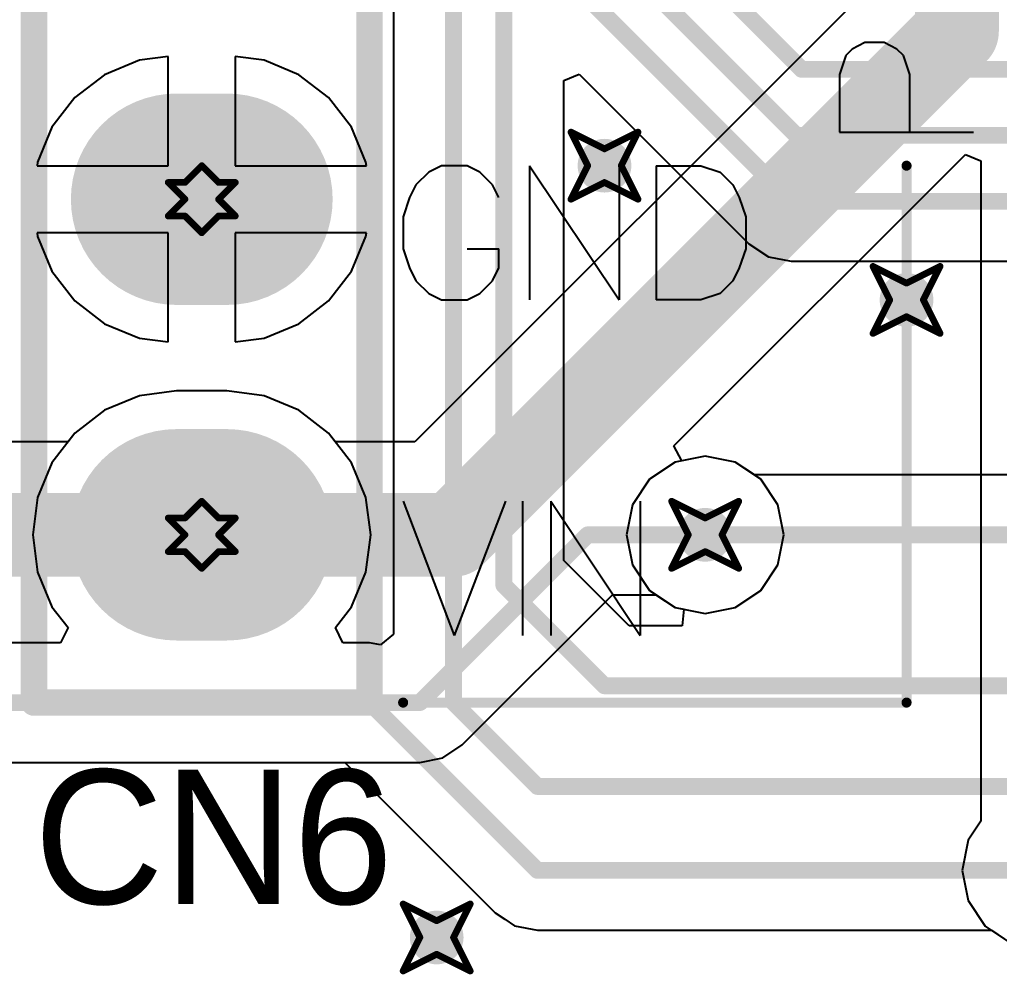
# Model space of a CAD drawing. Header units: millimetres. Extents: x 2.26 to 6.57, y 1.2 to 4.64.
# Drawn here: x 2.854 to 3.1459, y 1.9721 to 2.2567 of the extents above; entities that cross this region are included whole.
import ezdxf

# ---------------------------------------------------------------- set-up
doc = ezdxf.new("R2010")
doc.units = ezdxf.units.MM
doc.header["$MEASUREMENT"] = 0
for name, color, linetype in [('BottomLayer', 5, 'Continuous'), ('BottomSolder', 6, 'Continuous'), ('DrillDrawing', 1, 'Continuous'), ('MultiLayer', 9, 'Continuous'), ('PadHoleLayer', 156, 'Continuous'), ('TopLayer', 1, 'Continuous'), ('TopOverlay', 2, 'Continuous'), ('TopSolder', 216, 'Continuous'), ('ViaHoleLayer', 16, 'Continuous')]:
    doc.layers.add(name, color=color, linetype=linetype)

# ---------------------------------------------------------------- blocks, each defined once
blk = doc.blocks.new('1_8P_FEMALE_55')
at = {"layer": 'BottomLayer', "const_width": 0.055}
for points in [[(0.6, 0.0075), (0.6, -0.0075)], [(0.7, 0.0075), (0.7, -0.0075)]]:
    blk.add_lwpolyline(points, dxfattribs=at)
at = {"layer": 'BottomLayer', "const_width": 0.0275}
for points in [[(0.58625, 0.0075, 1), (0.61375, 0.0075, 1)], [(0.68625, 0.0075, 1), (0.71375, 0.0075, 1)], [(0.58625, -0.0075, 1), (0.61375, -0.0075, 1)], [(0.68625, -0.0075, 1), (0.71375, -0.0075, 1)]]:
    blk.add_lwpolyline(points, format="xyb", close=True, dxfattribs=at)
at = {"layer": 'BottomSolder', "const_width": 0.063}
for points in [[(0.6, 0.0075), (0.6, -0.0075)], [(0.7, 0.0075), (0.7, -0.0075)]]:
    blk.add_lwpolyline(points, dxfattribs=at)
at = {"layer": 'BottomSolder', "const_width": 0.0315}
for points in [[(0.58425, 0.0075, 1), (0.61575, 0.0075, 1)], [(0.68425, 0.0075, 1), (0.71575, 0.0075, 1)], [(0.58425, -0.0075, 1), (0.61575, -0.0075, 1)], [(0.68425, -0.0075, 1), (0.71575, -0.0075, 1)]]:
    blk.add_lwpolyline(points, format="xyb", close=True, dxfattribs=at)
at = {"layer": 'MultiLayer', "const_width": 0.055}
for points in [[(0.6, 0.0075), (0.6, -0.0075)], [(0.7, 0.0075), (0.7, -0.0075)]]:
    blk.add_lwpolyline(points, dxfattribs=at)
at = {"layer": 'MultiLayer', "const_width": 0.0275}
for points in [[(0.58625, 0.0075, 1), (0.61375, 0.0075, 1)], [(0.68625, 0.0075, 1), (0.71375, 0.0075, 1)], [(0.58625, -0.0075, 1), (0.61375, -0.0075, 1)], [(0.68625, -0.0075, 1), (0.71375, -0.0075, 1)]]:
    blk.add_lwpolyline(points, format="xyb", close=True, dxfattribs=at)
at = {"layer": 'PadHoleLayer', "const_width": 0.02}
for points in [[(0.59, 0, 1), (0.61, 0, 1)], [(0.69, 0, 1), (0.71, 0, 1)]]:
    blk.add_lwpolyline(points, format="xyb", close=True, dxfattribs=at)
at = {"layer": 'TopLayer', "const_width": 0.055}
for points in [[(0.6, 0.0075), (0.6, -0.0075)], [(0.7, 0.0075), (0.7, -0.0075)]]:
    blk.add_lwpolyline(points, dxfattribs=at)
at = {"layer": 'TopLayer', "const_width": 0.0275}
for points in [[(0.58625, 0.0075, 1), (0.61375, 0.0075, 1)], [(0.68625, 0.0075, 1), (0.71375, 0.0075, 1)], [(0.58625, -0.0075, 1), (0.61375, -0.0075, 1)], [(0.68625, -0.0075, 1), (0.71375, -0.0075, 1)]]:
    blk.add_lwpolyline(points, format="xyb", close=True, dxfattribs=at)
at = {"layer": 'TopOverlay', "const_width": 0.00787}
for points in [[(0.75, 0.05), (-0.05, 0.05)], [(0.75, -0.05), (0.75, 0.05)], [(0.75, -0.05), (-0.05, -0.05)]]:
    blk.add_lwpolyline(points, dxfattribs=at)
at = {"layer": 'TopOverlay', "const_width": 0.00394}
for points in [[(0.74803, 0.05, 1), (0.75197, 0.05, 1)], [(0.74803, 0.05, 1), (0.75197, 0.05, 1)], [(0.74803, -0.05, 1), (0.75197, -0.05, 1)], [(0.74803, -0.05, 1), (0.75197, -0.05, 1)]]:
    blk.add_lwpolyline(points, format="xyb", close=True, dxfattribs=at)
at = {"layer": 'TopSolder', "const_width": 0.063}
for points in [[(0.6, 0.0075), (0.6, -0.0075)], [(0.7, 0.0075), (0.7, -0.0075)]]:
    blk.add_lwpolyline(points, dxfattribs=at)
at = {"layer": 'TopSolder', "const_width": 0.0315}
for points in [[(0.58425, 0.0075, 1), (0.61575, 0.0075, 1)], [(0.68425, 0.0075, 1), (0.71575, 0.0075, 1)], [(0.58425, -0.0075, 1), (0.61575, -0.0075, 1)], [(0.68425, -0.0075, 1), (0.71575, -0.0075, 1)]]:
    blk.add_lwpolyline(points, format="xyb", close=True, dxfattribs=at)

msp = doc.modelspace()

# ---------------------------------------------------------------- linework, layer by layer
at = {"layer": 'BottomLayer'}
for p, q in [((3.10553, 2.26464), (2.97178, 2.13089)), ((2.89827, 2.24569), (2.88967, 2.24456)), ((2.89827, 2.21315), (2.89827, 2.24569)), ((2.92686, 2.24456), (2.91827, 2.24569)), ((2.91827, 2.24569), (2.91827, 2.21315)), ((2.88967, 2.24456), (2.87933, 2.24027)), ((2.9372, 2.24027), (2.92686, 2.24456)), ((2.87933, 2.24027), (2.87046, 2.23346)), ((2.94608, 2.23346), (2.9372, 2.24027)), ((2.87046, 2.23346), (2.86364, 2.22458)), ((2.95289, 2.22458), (2.94608, 2.23346)), ((2.86364, 2.22458), (2.85936, 2.21424)), ((2.95717, 2.21424), (2.95289, 2.22458)), ((3.04897, 2.12963), (3.13581, 2.21646)), ((3.13581, 2.21646), (3.14042, 2.21455)), ((2.85936, 2.21424), (2.85922, 2.21315)), ((2.85922, 2.21315), (2.89827, 2.21315)), ((2.91827, 2.21315), (2.95732, 2.21315)), ((2.95732, 2.21315), (2.95717, 2.21424)), ((3.14042, 2.21455), (3.14042, 2.01784)), ((2.89827, 2.19315), (2.85922, 2.19315)), ((2.85922, 2.19315), (2.85936, 2.19205)), ((2.89827, 2.16061), (2.89827, 2.19315)), ((2.95732, 2.19315), (2.91827, 2.19315)), ((2.91827, 2.19315), (2.91827, 2.16061)), ((2.95717, 2.19205), (2.95732, 2.19315)), ((2.85936, 2.19205), (2.86364, 2.18172)), ((2.95289, 2.18172), (2.95717, 2.19205)), ((2.86364, 2.18172), (2.87046, 2.17284)), ((2.94608, 2.17284), (2.95289, 2.18172)), ((2.87046, 2.17284), (2.87933, 2.16603)), ((2.9372, 2.16603), (2.94608, 2.17284)), ((2.87933, 2.16603), (2.88967, 2.16174)), ((2.92686, 2.16174), (2.9372, 2.16603)), ((2.88967, 2.16174), (2.89827, 2.16061)), ((2.91827, 2.16061), (2.92686, 2.16174)), ((2.90077, 2.14602), (2.88967, 2.14456)), ((2.91577, 2.14602), (2.90077, 2.14602)), ((2.92686, 2.14456), (2.91577, 2.14602)), ((2.88967, 2.14456), (2.87933, 2.14027)), ((2.9372, 2.14027), (2.92686, 2.14456)), ((2.87933, 2.14027), (2.87046, 2.13346)), ((2.94608, 2.13346), (2.9372, 2.14027)), ((2.87046, 2.13346), (2.86848, 2.13089)), ((2.94805, 2.13089), (2.94608, 2.13346)), ((2.86848, 2.13089), (2.74805, 2.13089)), ((2.97178, 2.13089), (2.94805, 2.13089)), ((3.05133, 2.12522), (3.04897, 2.12963)), ((3.05827, 2.1266), (3.05133, 2.12522)), ((3.06724, 2.12482), (3.05827, 2.1266)), ((3.07485, 2.11973), (3.06724, 2.12482)), ((3.07993, 2.11212), (3.07485, 2.11973)), ((3.08172, 2.10315), (3.07993, 2.11212)), ((3.07993, 2.09418), (3.08172, 2.10315)), ((3.07485, 2.08657), (3.07993, 2.09418)), ((2.98588, 2.04053), (3.03066, 2.08531)), ((3.03066, 2.08531), (3.04357, 2.08531)), ((3.04357, 2.08531), (3.04929, 2.08148)), ((3.06724, 2.08148), (3.07485, 2.08657)), ((3.04929, 2.08148), (3.05827, 2.0797)), ((3.05827, 2.0797), (3.06724, 2.08148)), ((2.9801, 2.03667), (2.98588, 2.04053)), ((2.74671, 2.03531), (2.97327, 2.03531)), ((2.97327, 2.03531), (2.9801, 2.03667)), ((3.14042, 2.01784), (3.1366, 2.01212)), ((3.1366, 2.01212), (3.13482, 2.00315)), ((3.13482, 2.00315), (3.1366, 1.99418)), ((3.1366, 1.99418), (3.14169, 1.98657)), ((3.14169, 1.98657), (3.14929, 1.98148))]:
    msp.add_line(p, q, dxfattribs=at)
for points, const_width in [([(3.13327, 2.25315), (3.13327, 2.35315)], 0.025), ([(2.98327, 2.10315), (3.13327, 2.25315)], 0.025), ([(2.70827, 2.10315), (2.90827, 2.10315)], 0.025), ([(2.90827, 2.10315), (2.98327, 2.10315)], 0.025), ([(2.97327, 2.05315), (3.02327, 2.10315)], 0.005), ([(3.02327, 2.10315), (3.05827, 2.10315)], 0.005), ([(2.68327, 2.05315), (2.97327, 2.05315)], 0.005)]:
    msp.add_lwpolyline(points, dxfattribs=dict(at, const_width=const_width))
for points, const_width in [([(3.12702, 2.25315, 1), (3.13952, 2.25315, 1)], 0.0125), ([(3.12702, 2.25315, 1), (3.13952, 2.25315, 1)], 0.0125), ([(3.02427, 2.21315, 1), (3.03227, 2.21315, 1)], 0.008), ([(3.11427, 2.17315, 1), (3.12227, 2.17315, 1)], 0.008), ([(2.90202, 2.10315, 1), (2.91452, 2.10315, 1)], 0.0125), ([(2.90202, 2.10315, 1), (2.91452, 2.10315, 1)], 0.0125), ([(2.97702, 2.10315, 1), (2.98952, 2.10315, 1)], 0.0125), ([(2.97702, 2.10315, 1), (2.98952, 2.10315, 1)], 0.0125), ([(3.05427, 2.10315, 1), (3.06227, 2.10315, 1)], 0.008), ([(3.02202, 2.10315, 1), (3.02452, 2.10315, 1)], 0.0025), ([(3.02202, 2.10315, 1), (3.02452, 2.10315, 1)], 0.0025), ([(3.05702, 2.10315, 1), (3.05952, 2.10315, 1)], 0.0025), ([(2.97202, 2.05315, 1), (2.97452, 2.05315, 1)], 0.0025), ([(2.97202, 2.05315, 1), (2.97452, 2.05315, 1)], 0.0025), ([(2.97427, 1.98315, 1), (2.98227, 1.98315, 1)], 0.008)]:
    msp.add_lwpolyline(points, format="xyb", close=True, dxfattribs=dict(at, const_width=const_width))
at = {"layer": 'DrillDrawing', "const_width": 0.002}
for points in [[(3.01827, 2.22315), (3.02827, 2.21815)], [(3.01827, 2.22315), (3.02327, 2.21315)], [(3.02827, 2.21815), (3.03827, 2.22315)], [(3.03327, 2.21315), (3.03827, 2.22315)], [(2.90327, 2.20815), (2.90827, 2.21315)], [(2.90827, 2.21315), (2.91327, 2.20815)], [(3.01827, 2.20315), (3.02327, 2.21315)], [(3.03327, 2.21315), (3.03827, 2.20315)], [(2.89827, 2.20815), (2.90327, 2.20315)], [(2.89827, 2.20815), (2.90327, 2.20815)], [(2.91327, 2.20815), (2.91827, 2.20815)], [(2.91327, 2.20315), (2.91827, 2.20815)], [(3.01827, 2.20315), (3.02827, 2.20815)], [(3.02827, 2.20815), (3.03827, 2.20315)], [(2.89827, 2.19815), (2.90327, 2.20315)], [(2.91327, 2.20315), (2.91827, 2.19815)], [(2.89827, 2.19815), (2.90327, 2.19815)], [(2.90327, 2.19815), (2.90827, 2.19315)], [(2.90827, 2.19315), (2.91327, 2.19815)], [(2.91327, 2.19815), (2.91827, 2.19815)], [(3.10827, 2.18315), (3.11827, 2.17815)], [(3.10827, 2.18315), (3.11327, 2.17315)], [(3.11827, 2.17815), (3.12827, 2.18315)], [(3.12327, 2.17315), (3.12827, 2.18315)], [(3.10827, 2.16315), (3.11327, 2.17315)], [(3.12327, 2.17315), (3.12827, 2.16315)], [(3.10827, 2.16315), (3.11827, 2.16815)], [(3.11827, 2.16815), (3.12827, 2.16315)], [(2.90327, 2.10815), (2.90827, 2.11315)], [(2.90827, 2.11315), (2.91327, 2.10815)], [(3.04827, 2.11315), (3.05827, 2.10815)], [(3.04827, 2.11315), (3.05327, 2.10315)], [(3.05827, 2.10815), (3.06827, 2.11315)], [(3.06327, 2.10315), (3.06827, 2.11315)], [(2.89827, 2.10815), (2.90327, 2.10315)], [(2.89827, 2.10815), (2.90327, 2.10815)], [(2.91327, 2.10815), (2.91827, 2.10815)], [(2.91327, 2.10315), (2.91827, 2.10815)], [(2.89827, 2.09815), (2.90327, 2.10315)], [(2.91327, 2.10315), (2.91827, 2.09815)], [(3.04827, 2.09315), (3.05327, 2.10315)], [(3.06327, 2.10315), (3.06827, 2.09315)], [(2.89827, 2.09815), (2.90327, 2.09815)], [(2.90327, 2.09815), (2.90827, 2.09315)], [(2.90827, 2.09315), (2.91327, 2.09815)], [(2.91327, 2.09815), (2.91827, 2.09815)], [(3.04827, 2.09315), (3.05827, 2.09815)], [(3.05827, 2.09815), (3.06827, 2.09315)], [(2.96827, 1.99315), (2.97827, 1.98815)], [(2.96827, 1.99315), (2.97327, 1.98315)], [(2.97827, 1.98815), (2.98827, 1.99315)], [(2.98327, 1.98315), (2.98827, 1.99315)], [(2.96827, 1.97315), (2.97327, 1.98315)], [(2.98327, 1.98315), (2.98827, 1.97315)], [(2.96827, 1.97315), (2.97827, 1.97815)], [(2.97827, 1.97815), (2.98827, 1.97315)]]:
    msp.add_lwpolyline(points, dxfattribs=at)
at = {"layer": 'DrillDrawing', "const_width": 0.001}
for points in [[(3.01777, 2.22315, 1), (3.01877, 2.22315, 1)], [(3.01777, 2.22315, 1), (3.01877, 2.22315, 1)], [(3.03777, 2.22315, 1), (3.03877, 2.22315, 1)], [(3.03777, 2.22315, 1), (3.03877, 2.22315, 1)], [(3.02777, 2.21815, 1), (3.02877, 2.21815, 1)], [(3.02777, 2.21815, 1), (3.02877, 2.21815, 1)], [(2.90777, 2.21315, 1), (2.90877, 2.21315, 1)], [(2.90777, 2.21315, 1), (2.90877, 2.21315, 1)], [(3.02277, 2.21315, 1), (3.02377, 2.21315, 1)], [(3.02277, 2.21315, 1), (3.02377, 2.21315, 1)], [(3.03277, 2.21315, 1), (3.03377, 2.21315, 1)], [(3.03277, 2.21315, 1), (3.03377, 2.21315, 1)], [(2.89777, 2.20815, 1), (2.89877, 2.20815, 1)], [(2.89777, 2.20815, 1), (2.89877, 2.20815, 1)], [(2.90277, 2.20815, 1), (2.90377, 2.20815, 1)], [(2.90277, 2.20815, 1), (2.90377, 2.20815, 1)], [(2.91277, 2.20815, 1), (2.91377, 2.20815, 1)], [(2.91277, 2.20815, 1), (2.91377, 2.20815, 1)], [(2.91777, 2.20815, 1), (2.91877, 2.20815, 1)], [(2.91777, 2.20815, 1), (2.91877, 2.20815, 1)], [(3.02777, 2.20815, 1), (3.02877, 2.20815, 1)], [(3.02777, 2.20815, 1), (3.02877, 2.20815, 1)], [(2.90277, 2.20315, 1), (2.90377, 2.20315, 1)], [(2.90277, 2.20315, 1), (2.90377, 2.20315, 1)], [(2.91277, 2.20315, 1), (2.91377, 2.20315, 1)], [(2.91277, 2.20315, 1), (2.91377, 2.20315, 1)], [(3.01777, 2.20315, 1), (3.01877, 2.20315, 1)], [(3.01777, 2.20315, 1), (3.01877, 2.20315, 1)], [(3.03777, 2.20315, 1), (3.03877, 2.20315, 1)], [(3.03777, 2.20315, 1), (3.03877, 2.20315, 1)], [(2.89777, 2.19815, 1), (2.89877, 2.19815, 1)], [(2.89777, 2.19815, 1), (2.89877, 2.19815, 1)], [(2.90277, 2.19815, 1), (2.90377, 2.19815, 1)], [(2.90277, 2.19815, 1), (2.90377, 2.19815, 1)], [(2.91277, 2.19815, 1), (2.91377, 2.19815, 1)], [(2.91277, 2.19815, 1), (2.91377, 2.19815, 1)], [(2.91777, 2.19815, 1), (2.91877, 2.19815, 1)], [(2.91777, 2.19815, 1), (2.91877, 2.19815, 1)], [(2.90777, 2.19315, 1), (2.90877, 2.19315, 1)], [(2.90777, 2.19315, 1), (2.90877, 2.19315, 1)], [(3.10777, 2.18315, 1), (3.10877, 2.18315, 1)], [(3.10777, 2.18315, 1), (3.10877, 2.18315, 1)], [(3.12777, 2.18315, 1), (3.12877, 2.18315, 1)], [(3.12777, 2.18315, 1), (3.12877, 2.18315, 1)], [(3.11777, 2.17815, 1), (3.11877, 2.17815, 1)], [(3.11777, 2.17815, 1), (3.11877, 2.17815, 1)], [(3.11277, 2.17315, 1), (3.11377, 2.17315, 1)], [(3.11277, 2.17315, 1), (3.11377, 2.17315, 1)], [(3.12277, 2.17315, 1), (3.12377, 2.17315, 1)], [(3.12277, 2.17315, 1), (3.12377, 2.17315, 1)], [(3.11777, 2.16815, 1), (3.11877, 2.16815, 1)], [(3.11777, 2.16815, 1), (3.11877, 2.16815, 1)], [(3.10777, 2.16315, 1), (3.10877, 2.16315, 1)], [(3.10777, 2.16315, 1), (3.10877, 2.16315, 1)], [(3.12777, 2.16315, 1), (3.12877, 2.16315, 1)], [(3.12777, 2.16315, 1), (3.12877, 2.16315, 1)], [(2.90777, 2.11315, 1), (2.90877, 2.11315, 1)], [(2.90777, 2.11315, 1), (2.90877, 2.11315, 1)], [(3.04777, 2.11315, 1), (3.04877, 2.11315, 1)], [(3.04777, 2.11315, 1), (3.04877, 2.11315, 1)], [(3.06777, 2.11315, 1), (3.06877, 2.11315, 1)], [(3.06777, 2.11315, 1), (3.06877, 2.11315, 1)], [(2.89777, 2.10815, 1), (2.89877, 2.10815, 1)], [(2.89777, 2.10815, 1), (2.89877, 2.10815, 1)], [(2.90277, 2.10815, 1), (2.90377, 2.10815, 1)], [(2.90277, 2.10815, 1), (2.90377, 2.10815, 1)], [(2.91277, 2.10815, 1), (2.91377, 2.10815, 1)], [(2.91277, 2.10815, 1), (2.91377, 2.10815, 1)], [(2.91777, 2.10815, 1), (2.91877, 2.10815, 1)], [(2.91777, 2.10815, 1), (2.91877, 2.10815, 1)], [(3.05777, 2.10815, 1), (3.05877, 2.10815, 1)], [(3.05777, 2.10815, 1), (3.05877, 2.10815, 1)], [(2.90277, 2.10315, 1), (2.90377, 2.10315, 1)], [(2.90277, 2.10315, 1), (2.90377, 2.10315, 1)], [(2.91277, 2.10315, 1), (2.91377, 2.10315, 1)], [(2.91277, 2.10315, 1), (2.91377, 2.10315, 1)], [(3.05277, 2.10315, 1), (3.05377, 2.10315, 1)], [(3.05277, 2.10315, 1), (3.05377, 2.10315, 1)], [(3.06277, 2.10315, 1), (3.06377, 2.10315, 1)], [(3.06277, 2.10315, 1), (3.06377, 2.10315, 1)], [(2.89777, 2.09815, 1), (2.89877, 2.09815, 1)], [(2.89777, 2.09815, 1), (2.89877, 2.09815, 1)], [(2.90277, 2.09815, 1), (2.90377, 2.09815, 1)], [(2.90277, 2.09815, 1), (2.90377, 2.09815, 1)], [(2.91277, 2.09815, 1), (2.91377, 2.09815, 1)], [(2.91277, 2.09815, 1), (2.91377, 2.09815, 1)], [(2.91777, 2.09815, 1), (2.91877, 2.09815, 1)], [(2.91777, 2.09815, 1), (2.91877, 2.09815, 1)], [(3.05777, 2.09815, 1), (3.05877, 2.09815, 1)], [(3.05777, 2.09815, 1), (3.05877, 2.09815, 1)], [(2.90777, 2.09315, 1), (2.90877, 2.09315, 1)], [(2.90777, 2.09315, 1), (2.90877, 2.09315, 1)], [(3.04777, 2.09315, 1), (3.04877, 2.09315, 1)], [(3.04777, 2.09315, 1), (3.04877, 2.09315, 1)], [(3.06777, 2.09315, 1), (3.06877, 2.09315, 1)], [(3.06777, 2.09315, 1), (3.06877, 2.09315, 1)], [(2.96777, 1.99315, 1), (2.96877, 1.99315, 1)], [(2.96777, 1.99315, 1), (2.96877, 1.99315, 1)], [(2.98777, 1.99315, 1), (2.98877, 1.99315, 1)], [(2.98777, 1.99315, 1), (2.98877, 1.99315, 1)], [(2.97777, 1.98815, 1), (2.97877, 1.98815, 1)], [(2.97777, 1.98815, 1), (2.97877, 1.98815, 1)], [(2.97277, 1.98315, 1), (2.97377, 1.98315, 1)], [(2.97277, 1.98315, 1), (2.97377, 1.98315, 1)], [(2.98277, 1.98315, 1), (2.98377, 1.98315, 1)], [(2.98277, 1.98315, 1), (2.98377, 1.98315, 1)], [(2.97777, 1.97815, 1), (2.97877, 1.97815, 1)], [(2.97777, 1.97815, 1), (2.97877, 1.97815, 1)], [(2.96777, 1.97315, 1), (2.96877, 1.97315, 1)], [(2.96777, 1.97315, 1), (2.96877, 1.97315, 1)], [(2.98777, 1.97315, 1), (2.98877, 1.97315, 1)], [(2.98777, 1.97315, 1), (2.98877, 1.97315, 1)]]:
    msp.add_lwpolyline(points, format="xyb", close=True, dxfattribs=at)
at = {"layer": 'MultiLayer', "const_width": 0.008}
for points in [[(3.02427, 2.21315, 1), (3.03227, 2.21315, 1)], [(3.11427, 2.17315, 1), (3.12227, 2.17315, 1)], [(3.05427, 2.10315, 1), (3.06227, 2.10315, 1)], [(2.97427, 1.98315, 1), (2.98227, 1.98315, 1)]]:
    msp.add_lwpolyline(points, format="xyb", close=True, dxfattribs=at)
at = {"layer": 'TopLayer'}
for p, q in [((2.96542, 2.57076), (2.96542, 2.07351)), ((2.89827, 2.24569), (2.88967, 2.24456)), ((2.89827, 2.21315), (2.89827, 2.24569)), ((2.92686, 2.24456), (2.91827, 2.24569)), ((2.91827, 2.24569), (2.91827, 2.21315)), ((2.88967, 2.24456), (2.87933, 2.24027)), ((2.9372, 2.24027), (2.92686, 2.24456)), ((2.87933, 2.24027), (2.87046, 2.23346)), ((2.94608, 2.23346), (2.9372, 2.24027)), ((3.01611, 2.23854), (3.02073, 2.24045)), ((3.02073, 2.24045), (3.0713, 2.18988)), ((3.01611, 2.09554), (3.01611, 2.23854)), ((2.87046, 2.23346), (2.86364, 2.22458)), ((2.95289, 2.22458), (2.94608, 2.23346)), ((2.86364, 2.22458), (2.85936, 2.21424)), ((2.95717, 2.21424), (2.95289, 2.22458)), ((2.85936, 2.21424), (2.85922, 2.21315)), ((2.85922, 2.21315), (2.89827, 2.21315)), ((2.91827, 2.21315), (2.95732, 2.21315)), ((2.95732, 2.21315), (2.95717, 2.21424)), ((2.89827, 2.19315), (2.85922, 2.19315)), ((2.85922, 2.19315), (2.85936, 2.19205)), ((2.89827, 2.16061), (2.89827, 2.19315)), ((2.95732, 2.19315), (2.91827, 2.19315)), ((2.91827, 2.19315), (2.91827, 2.16061)), ((2.95717, 2.19205), (2.95732, 2.19315)), ((2.85936, 2.19205), (2.86364, 2.18172)), ((2.95289, 2.18172), (2.95717, 2.19205)), ((3.0713, 2.18988), (3.0713, 2.18988)), ((3.0713, 2.18988), (3.07709, 2.18602)), ((3.07709, 2.18602), (3.08392, 2.18466)), ((3.08392, 2.18466), (3.47746, 2.18466)), ((2.86364, 2.18172), (2.87046, 2.17284)), ((2.94608, 2.17284), (2.95289, 2.18172)), ((2.87046, 2.17284), (2.87933, 2.16603)), ((2.9372, 2.16603), (2.94608, 2.17284)), ((2.87933, 2.16603), (2.88967, 2.16174)), ((2.92686, 2.16174), (2.9372, 2.16603)), ((2.88967, 2.16174), (2.89827, 2.16061)), ((2.91827, 2.16061), (2.92686, 2.16174)), ((2.90077, 2.14602), (2.88967, 2.14456)), ((2.91577, 2.14602), (2.90077, 2.14602)), ((2.92686, 2.14456), (2.91577, 2.14602)), ((2.88967, 2.14456), (2.87933, 2.14027)), ((2.9372, 2.14027), (2.92686, 2.14456)), ((2.87933, 2.14027), (2.87046, 2.13346)), ((2.94608, 2.13346), (2.9372, 2.14027)), ((2.87046, 2.13346), (2.86364, 2.12458)), ((2.95289, 2.12458), (2.94608, 2.13346)), ((3.05827, 2.1266), (3.04929, 2.12482)), ((3.06724, 2.12482), (3.05827, 2.1266)), ((2.86364, 2.12458), (2.85936, 2.11424)), ((2.95717, 2.11424), (2.95289, 2.12458)), ((3.04929, 2.12482), (3.04169, 2.11973)), ((3.07296, 2.12099), (3.06724, 2.12482)), ((3.04169, 2.11973), (3.0366, 2.11212)), ((3.47746, 2.12099), (3.07296, 2.12099)), ((2.85936, 2.11424), (2.8579, 2.10315)), ((2.95863, 2.10315), (2.95717, 2.11424)), ((3.0366, 2.11212), (3.03482, 2.10315)), ((2.8579, 2.10315), (2.85936, 2.09205)), ((2.95717, 2.09205), (2.95863, 2.10315)), ((3.03482, 2.10315), (3.0366, 2.09418)), ((3.03566, 2.07599), (3.01611, 2.09554)), ((3.0366, 2.09418), (3.04169, 2.08657)), ((2.85936, 2.09205), (2.86364, 2.08172)), ((2.95289, 2.08172), (2.95717, 2.09205)), ((3.04169, 2.08657), (3.04929, 2.08148)), ((2.86364, 2.08172), (2.86843, 2.07548)), ((2.9481, 2.07548), (2.95289, 2.08172)), ((3.04929, 2.08148), (3.05189, 2.08097)), ((3.05189, 2.08097), (3.0514, 2.07599)), ((3.0514, 2.07599), (3.03566, 2.07599)), ((2.86843, 2.07548), (2.86622, 2.07099)), ((2.95032, 2.07099), (2.9481, 2.07548)), ((2.96542, 2.07351), (2.96156, 2.07034)), ((2.86622, 2.07099), (2.75032, 2.07099)), ((2.95827, 2.07099), (2.95032, 2.07099)), ((2.96156, 2.07034), (2.95827, 2.07099)), ((2.74671, 2.03531), (2.95088, 2.03531)), ((2.95088, 2.03531), (2.99565, 1.99053)), ((2.99565, 1.99053), (2.99565, 1.99053)), ((2.99565, 1.99053), (2.99855, 1.9886)), ((2.99855, 1.9886), (3.00144, 1.98666)), ((3.00144, 1.98666), (3.00827, 1.98531)), ((3.00827, 1.98531), (3.00827, 1.98531)), ((3.00827, 1.98531), (3.14357, 1.98531)), ((3.14357, 1.98531), (3.14929, 1.98148))]:
    msp.add_line(p, q, dxfattribs=at)
at = {"layer": 'TopLayer', "const_width": 0.005}
for points in [[(2.99827, 2.08815), (2.99827, 2.81315)], [(2.98327, 2.05315), (2.98327, 2.57815)], [(3.04327, 2.28558), (3.08697, 2.24187)], [(3.02827, 2.27936), (3.08545, 2.22218)], [(3.01327, 2.27315), (3.08392, 2.2025)], [(3.08697, 2.24187), (3.52593, 2.24187)], [(3.08545, 2.22218), (3.52593, 2.22218)], [(3.08392, 2.2025), (3.52593, 2.2025)], [(3.06327, 2.10315), (3.525, 2.10315)], [(2.99827, 2.08815), (3.02827, 2.05815)], [(3.02827, 2.05815), (3.33077, 2.05815)], [(2.61827, 2.05315), (2.95827, 2.05315)], [(2.95827, 2.05315), (3.00827, 2.00315)], [(2.98327, 2.05315), (3.00827, 2.02815)], [(3.00827, 2.02815), (3.16827, 2.02815)], [(3.00827, 2.00315), (3.15827, 2.00315)]]:
    msp.add_lwpolyline(points, dxfattribs=at)
at = {"layer": 'TopLayer'}
for points, const_width in [([(3.08572, 2.24187, 1), (3.08822, 2.24187, 1)], 0.0025), ([(3.08572, 2.24187, 1), (3.08822, 2.24187, 1)], 0.0025), ([(3.0842, 2.22218, 1), (3.0867, 2.22218, 1)], 0.0025), ([(3.0842, 2.22218, 1), (3.0867, 2.22218, 1)], 0.0025), ([(3.02427, 2.21315, 1), (3.03227, 2.21315, 1)], 0.008), ([(3.08267, 2.2025, 1), (3.08517, 2.2025, 1)], 0.0025), ([(3.08267, 2.2025, 1), (3.08517, 2.2025, 1)], 0.0025), ([(3.11427, 2.17315, 1), (3.12227, 2.17315, 1)], 0.008), ([(3.05427, 2.10315, 1), (3.06227, 2.10315, 1)], 0.008), ([(3.06202, 2.10315, 1), (3.06452, 2.10315, 1)], 0.0025), ([(2.99702, 2.08815, 1), (2.99952, 2.08815, 1)], 0.0025), ([(2.99702, 2.08815, 1), (2.99952, 2.08815, 1)], 0.0025), ([(3.02702, 2.05815, 1), (3.02952, 2.05815, 1)], 0.0025), ([(3.02702, 2.05815, 1), (3.02952, 2.05815, 1)], 0.0025), ([(2.95702, 2.05315, 1), (2.95952, 2.05315, 1)], 0.0025), ([(2.95702, 2.05315, 1), (2.95952, 2.05315, 1)], 0.0025), ([(2.98202, 2.05315, 1), (2.98452, 2.05315, 1)], 0.0025), ([(2.98202, 2.05315, 1), (2.98452, 2.05315, 1)], 0.0025), ([(3.00702, 2.02815, 1), (3.00952, 2.02815, 1)], 0.0025), ([(3.00702, 2.02815, 1), (3.00952, 2.02815, 1)], 0.0025), ([(3.00702, 2.00315, 1), (3.00952, 2.00315, 1)], 0.0025), ([(3.00702, 2.00315, 1), (3.00952, 2.00315, 1)], 0.0025), ([(2.97427, 1.98315, 1), (2.98227, 1.98315, 1)], 0.008)]:
    msp.add_lwpolyline(points, format="xyb", close=True, dxfattribs=dict(at, const_width=const_width))
at = {"layer": 'TopOverlay'}
for p, q in [((3.10589, 2.24981), (3.10209, 2.24791)), ((3.11161, 2.24981), (3.10589, 2.24981)), ((3.11542, 2.24791), (3.11161, 2.24981)), ((3.10018, 2.246), (3.09828, 2.24029)), ((3.10209, 2.24791), (3.10018, 2.246)), ((3.11732, 2.246), (3.11542, 2.24791)), ((3.11922, 2.24029), (3.11732, 2.246)), ((3.09828, 2.24029), (3.09828, 2.22315)), ((3.11922, 2.22315), (3.11922, 2.24029)), ((3.09828, 2.22315), (3.13827, 2.22315)), ((2.97969, 2.21314), (2.97589, 2.21124)), ((2.98731, 2.21314), (2.97969, 2.21314)), ((2.99112, 2.21124), (2.98731, 2.21314)), ((3.00597, 2.21314), (3.00597, 2.17315)), ((3.00597, 2.21314), (3.03263, 2.17315)), ((3.03263, 2.21314), (3.03263, 2.17315)), ((3.04368, 2.21314), (3.04368, 2.17315)), ((3.04368, 2.21314), (3.05701, 2.21314)), ((3.05701, 2.21314), (3.06272, 2.21124)), ((2.97589, 2.21124), (2.97208, 2.20743)), ((2.99493, 2.20743), (2.99112, 2.21124)), ((3.06272, 2.21124), (3.06653, 2.20743)), ((2.97208, 2.20743), (2.97017, 2.20362)), ((2.99683, 2.20362), (2.99493, 2.20743)), ((3.06653, 2.20743), (3.06844, 2.20362)), ((2.97017, 2.20362), (2.96827, 2.19791)), ((3.06844, 2.20362), (3.07034, 2.19791)), ((2.96827, 2.19791), (2.96827, 2.18838)), ((3.07034, 2.19791), (3.07034, 2.18838)), ((2.96827, 2.18838), (2.97017, 2.18267)), ((2.98731, 2.18838), (2.99683, 2.18838)), ((2.99683, 2.18267), (2.99683, 2.18838)), ((3.07034, 2.18838), (3.06844, 2.18267)), ((2.97017, 2.18267), (2.97208, 2.17886)), ((2.99493, 2.17886), (2.99683, 2.18267)), ((3.06844, 2.18267), (3.06653, 2.17886)), ((2.97208, 2.17886), (2.97589, 2.17505)), ((2.99112, 2.17505), (2.99493, 2.17886)), ((3.06653, 2.17886), (3.06272, 2.17505)), ((2.97589, 2.17505), (2.97969, 2.17315)), ((2.98731, 2.17315), (2.99112, 2.17505)), ((3.06272, 2.17505), (3.05701, 2.17315)), ((2.97969, 2.17315), (2.98731, 2.17315)), ((3.05701, 2.17315), (3.04368, 2.17315)), ((2.96827, 2.11314), (2.9835, 2.07315)), ((2.99874, 2.11314), (2.9835, 2.07315)), ((3.00388, 2.11314), (3.00388, 2.07315)), ((3.01226, 2.11314), (3.01226, 2.07315)), ((3.01226, 2.11314), (3.03892, 2.07315)), ((3.03892, 2.11314), (3.03892, 2.07315))]:
    msp.add_line(p, q, dxfattribs=at)
at = {"layer": 'TopOverlay', "const_width": 0.003}
for points in [[(3.11827, 2.05315), (3.11827, 2.21315)], [(2.96827, 2.05315), (3.11827, 2.05315)]]:
    msp.add_lwpolyline(points, dxfattribs=at)
at = {"layer": 'TopOverlay', "const_width": 0.0015}
for points in [[(3.11752, 2.21315, 1), (3.11902, 2.21315, 1)], [(2.96752, 2.05315, 1), (2.96902, 2.05315, 1)], [(3.11752, 2.05315, 1), (3.11902, 2.05315, 1)], [(3.11752, 2.05315, 1), (3.11902, 2.05315, 1)]]:
    msp.add_lwpolyline(points, format="xyb", close=True, dxfattribs=at)
at = {"layer": 'ViaHoleLayer', "const_width": 0.004}
for points in [[(3.02627, 2.21315, 1), (3.03027, 2.21315, 1)], [(3.11627, 2.17315, 1), (3.12027, 2.17315, 1)], [(3.05627, 2.10315, 1), (3.06027, 2.10315, 1)], [(2.97627, 1.98315, 1), (2.98027, 1.98315, 1)]]:
    msp.add_lwpolyline(points, format="xyb", close=True, dxfattribs=at)

# ---------------------------------------------------------------- block references
at = {"rotation": 270}
msp.add_blockref('1_8P_FEMALE_55', (2.90827, 2.80315), dxfattribs=at)

# ---------------------------------------------------------------- texts
at = {"layer": 'TopOverlay'}
msp.add_text('CN6', height=0.04, dxfattribs=at).set_placement((2.85827, 1.99315))

doc.saveas('drawing.dxf')
